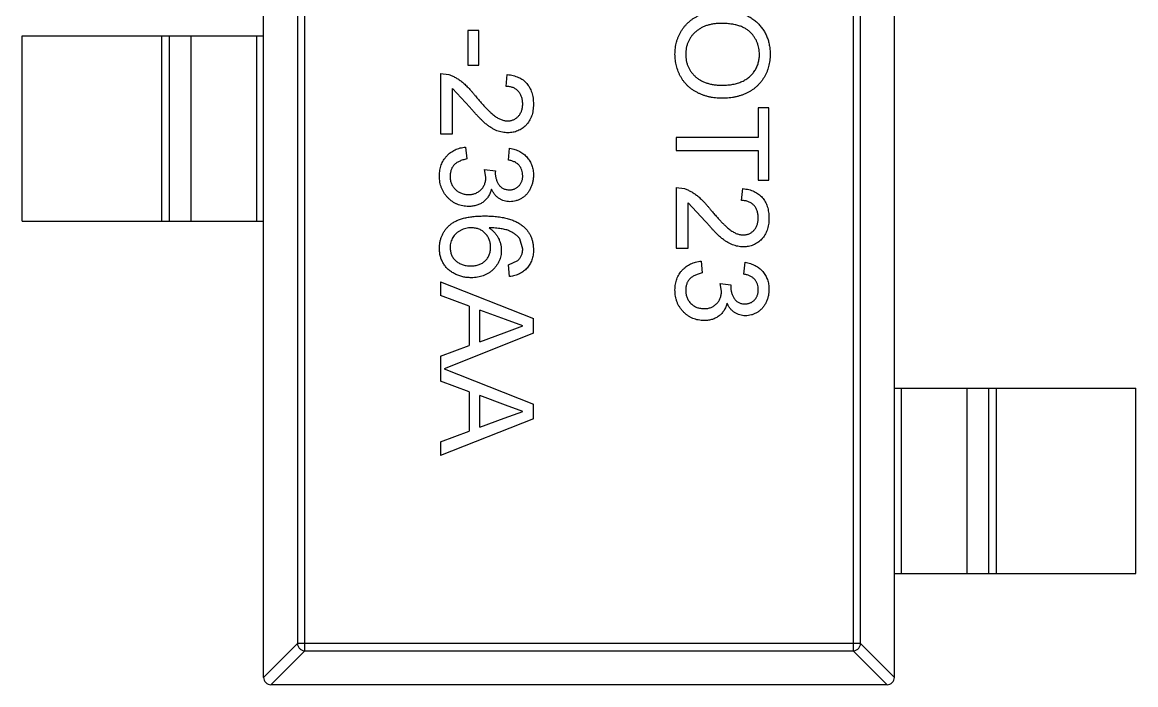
# Model space of a CAD drawing. Header units: inches. Extents: x -36 to 490, y -51 to 98.
# Drawn here: x 367.27 to 370.27, y 7.624 to 9.411 of the extents above; entities that cross this region are included whole.
import ezdxf

# ---------------------------------------------------------------- set-up
doc = ezdxf.new("R2010")
doc.units = ezdxf.units.IN
doc.header["$LTSCALE"] = 1.21
doc.header["$MEASUREMENT"] = 0
doc.layers.get('0').update_dxf_attribs({"linetype": 'CONTINUOUS'})

msp = doc.modelspace()

# ---------------------------------------------------------------- linework, layer by layer
at = {"color": 7, "linetype": 'Continuous'}
for p, q in [((367.9204, 7.6439), (367.9204, 10.6039)), ((369.6204, 7.6439), (369.6204, 10.6039)), ((368.0315, 7.7153), (368.0315, 10.5325)), ((369.5093, 10.5325), (369.5093, 7.7153)), ((368.0118, 10.5128), (368.0118, 7.735)), ((369.529, 7.735), (369.529, 10.5128)), ((367.2704, 8.8739), (367.2704, 9.3739)), ((367.2704, 9.3739), (367.9204, 9.3739)), ((367.6466, 8.8739), (367.6466, 9.3739)), ((367.6664, 9.3739), (367.6664, 8.8739)), ((367.7244, 9.3739), (367.7244, 8.8739)), ((367.9026, 8.8739), (367.9026, 9.3739)), ((368.4713, 9.3883), (368.4713, 9.2954)), ((368.5002, 9.3883), (368.4713, 9.3883)), ((368.5002, 9.2954), (368.5002, 9.3883)), ((368.3976, 9.2729), (368.3976, 9.1095)), ((368.3976, 9.2729), (368.4199, 9.2696)), ((368.4713, 9.2954), (368.5002, 9.2954)), ((368.5739, 9.2377), (368.5771, 9.2697)), ((368.4297, 9.1095), (368.4297, 9.2317)), ((368.476, 9.182), (368.4297, 9.2317)), ((369.2534, 9.18), (369.2534, 9.0998)), ((369.2822, 9.18), (369.2534, 9.18)), ((369.2822, 8.9845), (369.2822, 9.18)), ((368.3976, 9.1095), (368.4297, 9.1095)), ((369.0322, 9.0998), (369.0322, 9.0646)), ((369.2534, 9.0998), (369.0322, 9.0998)), ((368.4649, 9.0742), (368.4681, 9.0421)), ((368.5803, 9.0389), (368.5835, 9.071)), ((369.0322, 9.0646), (369.2534, 9.0646)), ((369.2534, 9.0646), (369.2534, 8.9845)), ((368.5162, 9.0136), (368.5451, 9.0103)), ((368.5196, 8.9929), (368.5162, 9.0136)), ((368.5451, 9.0103), (368.5447, 9.0057)), ((369.2534, 8.9845), (369.2822, 8.9845)), ((369.0322, 8.9652), (369.0322, 8.8018)), ((369.0322, 8.9652), (369.0545, 8.9619)), ((369.2085, 8.93), (369.2117, 8.962)), ((369.0643, 8.8018), (369.0643, 8.9241)), ((369.1107, 8.8743), (369.0643, 8.9241)), ((367.2704, 8.8739), (367.9204, 8.8739)), ((368.6188, 8.7991), (368.6114, 8.8264)), ((369.0322, 8.8018), (369.0643, 8.8018)), ((368.5803, 8.7569), (368.606, 8.7685)), ((369.0995, 8.7665), (369.1027, 8.7345)), ((369.2149, 8.7312), (369.2181, 8.7633)), ((368.5835, 8.7248), (368.5803, 8.7569)), ((368.3976, 8.711), (368.3976, 8.6736)), ((368.3976, 8.711), (368.6476, 8.6117)), ((369.1508, 8.7059), (369.1797, 8.7026)), ((369.1542, 8.6852), (369.1508, 8.7059)), ((369.1797, 8.7026), (369.1793, 8.698)), ((368.4745, 8.6451), (368.3976, 8.6736)), ((368.4745, 8.6451), (368.4745, 8.5385)), ((368.5034, 8.5492), (368.5034, 8.6345)), ((368.5726, 8.6089), (368.5034, 8.6345)), ((368.6476, 8.5719), (368.6476, 8.6117)), ((368.5691, 8.5734), (368.6188, 8.5918)), ((368.6188, 8.5918), (368.5726, 8.6089)), ((368.6476, 8.5719), (368.4071, 8.4764)), ((368.5034, 8.5492), (368.5691, 8.5734)), ((368.3976, 8.5101), (368.4745, 8.5385)), ((368.3976, 8.5101), (368.3976, 8.4428)), ((368.4071, 8.4764), (368.6476, 8.3809)), ((368.4745, 8.4143), (368.3976, 8.4428)), ((368.4745, 8.4143), (368.4745, 8.3078)), ((368.5034, 8.3184), (368.5034, 8.4037)), ((368.5726, 8.3781), (368.5034, 8.4037)), ((369.6204, 8.4239), (370.2704, 8.4239)), ((369.6382, 8.4239), (369.6382, 7.9239)), ((369.8164, 7.9239), (369.8164, 8.4239)), ((369.8745, 7.9239), (369.8745, 8.4239)), ((369.8943, 8.4239), (369.8943, 7.9239)), ((370.2704, 7.9239), (370.2704, 8.4239)), ((368.6188, 8.3611), (368.5726, 8.3781)), ((368.6476, 8.3412), (368.6476, 8.3809)), ((368.6476, 8.3412), (368.3976, 8.2419)), ((368.5034, 8.3184), (368.5691, 8.3427)), ((368.5691, 8.3427), (368.6188, 8.3611)), ((368.3976, 8.2793), (368.4745, 8.3078)), ((368.3976, 8.2793), (368.3976, 8.2419)), ((369.6204, 7.9239), (370.2704, 7.9239)), ((367.9204, 7.6436), (368.0118, 7.735)), ((368.0315, 7.7153), (367.9401, 7.6239)), ((369.529, 7.735), (368.0118, 7.735)), ((368.0315, 7.7153), (369.5093, 7.7153)), ((369.6007, 7.6239), (369.5093, 7.7153)), ((369.529, 7.735), (369.6204, 7.6436)), ((369.6004, 7.6239), (367.9404, 7.6239))]:
    msp.add_line(p, q, dxfattribs=at)
for centre, start, end in [((367.9404, 7.6439), 180, 270), ((369.6004, 7.6439), 270, 0)]:
    msp.add_arc(centre, 0.02, start, end, dxfattribs=at)
for points, knots in [([(369.029, 9.3242), (369.0291, 9.3271), (369.0292, 9.3328), (369.03, 9.3412), (369.0313, 9.3494), (369.0331, 9.3573), (369.0355, 9.3651), (369.0385, 9.3726), (369.0419, 9.3798), (369.0458, 9.3868), (369.0502, 9.3935), (369.055, 9.3998), (369.0602, 9.4056), (369.0659, 9.411), (369.0718, 9.4161), (369.0782, 9.4207), (369.0849, 9.4249), (369.0921, 9.4286), (369.0994, 9.432), (369.1069, 9.4348), (369.1144, 9.4373), (369.1221, 9.4393), (369.13, 9.4409), (369.1379, 9.4419), (369.1459, 9.4427), (369.1512, 9.4428), (369.1539, 9.4428)], [0, 0, 0, 0, 0.044697, 0.088534, 0.131409, 0.173814, 0.215715, 0.257247, 0.298848, 0.340604, 0.382029, 0.42297, 0.463632, 0.504048, 0.544591, 0.584964, 0.626265, 0.667979, 0.709943, 0.751382, 0.792619, 0.833948, 0.875008, 0.916446, 0.957907, 1, 1, 1, 1]), ([(369.1539, 9.4428), (369.1589, 9.4427), (369.1687, 9.4425), (369.1829, 9.4409), (369.1963, 9.4384), (369.2088, 9.4347), (369.2206, 9.4301), (369.2315, 9.4244), (369.2415, 9.4176), (369.2507, 9.4098), (369.2588, 9.4012), (369.266, 9.392), (369.272, 9.3821), (369.277, 9.3717), (369.2808, 9.3606), (369.2834, 9.349), (369.2851, 9.3367), (369.2853, 9.3283), (369.2854, 9.324)], [0, 0, 0, 0, 0.075226, 0.146575, 0.2145, 0.27953, 0.342403, 0.403496, 0.463762, 0.523864, 0.583252, 0.641302, 0.698898, 0.756295, 0.814628, 0.874325, 0.935783, 1, 1, 1, 1]), ([(369.1535, 9.4075), (369.1499, 9.4075), (369.1429, 9.4074), (369.1326, 9.4062), (369.1229, 9.4043), (369.1138, 9.4018), (369.1053, 9.3984), (369.0974, 9.3944), (369.0901, 9.3895), (369.0834, 9.384), (369.0774, 9.3779), (369.0722, 9.3714), (369.0678, 9.3644), (369.0642, 9.3572), (369.0613, 9.3495), (369.0593, 9.3414), (369.0581, 9.333), (369.058, 9.3273), (369.0579, 9.3243)], [0, 0, 0, 0, 0.075964, 0.148125, 0.217201, 0.2833, 0.347202, 0.4093, 0.470426, 0.531588, 0.591739, 0.650258, 0.707303, 0.764208, 0.821148, 0.879119, 0.938423, 1, 1, 1, 1]), ([(369.2566, 9.3238), (369.2565, 9.3267), (369.2564, 9.3322), (369.2552, 9.3404), (369.2534, 9.3482), (369.2508, 9.3558), (369.2474, 9.363), (369.2433, 9.37), (369.2385, 9.3767), (369.2329, 9.383), (369.2265, 9.3889), (369.219, 9.3939), (369.2104, 9.3981), (369.201, 9.4016), (369.1905, 9.4043), (369.1791, 9.4061), (369.1666, 9.4073), (369.158, 9.4075), (369.1535, 9.4075)], [0, 0, 0, 0, 0.055943, 0.110382, 0.164048, 0.216759, 0.269601, 0.323009, 0.377581, 0.433449, 0.490922, 0.550625, 0.613117, 0.679861, 0.751358, 0.828261, 0.910795, 1, 1, 1, 1]), ([(369.1568, 9.2056), (369.1537, 9.2057), (369.1476, 9.2058), (369.1385, 9.2065), (369.1297, 9.2077), (369.1212, 9.2093), (369.1128, 9.2115), (369.1047, 9.2141), (369.0969, 9.2172), (369.0894, 9.2207), (369.0822, 9.2247), (369.0754, 9.2291), (369.0691, 9.234), (369.0632, 9.2391), (369.0578, 9.2448), (369.0528, 9.2508), (369.0482, 9.2572), (369.0442, 9.264), (369.0407, 9.271), (369.0376, 9.2782), (369.0349, 9.2855), (369.0327, 9.293), (369.0311, 9.3006), (369.0299, 9.3083), (369.0292, 9.3162), (369.0291, 9.3215), (369.029, 9.3242)], [0, 0, 0, 0, 0.04756, 0.093962, 0.139112, 0.183626, 0.227457, 0.270703, 0.313611, 0.35626, 0.398366, 0.439557, 0.480045, 0.519888, 0.559658, 0.599421, 0.639208, 0.679668, 0.72002, 0.759859, 0.79956, 0.839199, 0.878956, 0.918794, 0.959083, 1, 1, 1, 1]), ([(369.0579, 9.3243), (369.058, 9.3214), (369.0581, 9.3155), (369.0593, 9.307), (369.0614, 9.2989), (369.0642, 9.2911), (369.0679, 9.2838), (369.0723, 9.2768), (369.0776, 9.2704), (369.0836, 9.2642), (369.0905, 9.2588), (369.098, 9.2539), (369.1062, 9.2499), (369.115, 9.2465), (369.1246, 9.244), (369.1349, 9.2422), (369.1458, 9.241), (369.1532, 9.2409), (369.1571, 9.2409)], [0, 0, 0, 0, 0.061055, 0.119545, 0.176806, 0.232956, 0.288583, 0.344667, 0.401662, 0.46054, 0.520477, 0.581213, 0.643431, 0.707961, 0.775371, 0.846414, 0.921152, 1, 1, 1, 1]), ([(369.2854, 9.324), (369.2854, 9.3212), (369.2853, 9.3156), (369.2845, 9.3073), (369.2832, 9.2993), (369.2814, 9.2914), (369.2791, 9.2838), (369.2763, 9.2763), (369.2729, 9.2691), (369.2691, 9.2621), (369.2648, 9.2554), (369.2601, 9.2491), (369.2549, 9.2433), (369.2495, 9.2377), (369.2435, 9.2327), (369.2372, 9.228), (369.2304, 9.2238), (369.2233, 9.22), (369.2159, 9.2166), (369.2081, 9.2137), (369.2002, 9.2112), (369.192, 9.2091), (369.1835, 9.2076), (369.1749, 9.2064), (369.1659, 9.2058), (369.1599, 9.2057), (369.1568, 9.2056)], [0, 0, 0, 0, 0.043099, 0.085587, 0.126908, 0.167967, 0.20845, 0.249025, 0.289281, 0.33001, 0.370598, 0.410466, 0.450033, 0.489688, 0.529116, 0.569037, 0.609703, 0.650759, 0.692509, 0.734219, 0.776707, 0.819552, 0.863351, 0.907839, 0.953334, 1, 1, 1, 1]), ([(369.1571, 9.2409), (369.1596, 9.2409), (369.1644, 9.2409), (369.1716, 9.2415), (369.1785, 9.2422), (369.1852, 9.2433), (369.1916, 9.2448), (369.1978, 9.2464), (369.2038, 9.2485), (369.2095, 9.2509), (369.215, 9.2535), (369.2201, 9.2565), (369.2249, 9.2597), (369.2295, 9.2632), (369.2336, 9.2671), (369.2375, 9.2712), (369.241, 9.2756), (369.2443, 9.2803), (369.2472, 9.2852), (369.2497, 9.2903), (369.2519, 9.2955), (369.2536, 9.3009), (369.2549, 9.3064), (369.2559, 9.3121), (369.2565, 9.3179), (369.2566, 9.3219), (369.2566, 9.3238)], [0, 0, 0, 0, 0.050852, 0.099752, 0.147438, 0.194086, 0.239171, 0.28334, 0.326577, 0.368936, 0.410572, 0.451051, 0.490877, 0.530044, 0.568937, 0.607578, 0.64642, 0.685679, 0.724799, 0.763513, 0.802173, 0.84074, 0.879649, 0.919071, 0.959098, 1, 1, 1, 1]), ([(368.4199, 9.2696), (368.4228, 9.2685), (368.4287, 9.2663), (368.4374, 9.262), (368.4459, 9.2568), (368.4529, 9.2518), (368.4584, 9.2472), (368.4628, 9.2434), (368.4672, 9.2391), (368.4718, 9.2344), (368.4765, 9.2294), (368.4813, 9.224), (368.4862, 9.2181), (368.4895, 9.214), (368.4911, 9.2119)], [0, 0, 0, 0, 0.100388, 0.204407, 0.310686, 0.422157, 0.480685, 0.543238, 0.6095, 0.679555, 0.753841, 0.831641, 0.913813, 1, 1, 1, 1]), ([(368.5771, 9.2697), (368.5799, 9.2694), (368.5853, 9.2687), (368.5932, 9.2672), (368.6005, 9.2649), (368.6074, 9.2623), (368.6137, 9.2589), (368.6196, 9.2551), (368.6249, 9.2507), (368.6297, 9.2457), (368.6339, 9.2403), (368.6376, 9.2344), (368.6407, 9.228), (368.6432, 9.2212), (368.6452, 9.2139), (368.6466, 9.2062), (368.6474, 9.198), (368.6476, 9.1924), (368.6476, 9.1896)], [0, 0, 0, 0, 0.070675, 0.137493, 0.201473, 0.262869, 0.32255, 0.380737, 0.43822, 0.495487, 0.553484, 0.611346, 0.670644, 0.731587, 0.794183, 0.859445, 0.928208, 1, 1, 1, 1]), ([(368.4911, 9.2119), (368.4938, 9.2087), (368.499, 9.2025), (368.5068, 9.1938), (368.514, 9.1858), (368.5207, 9.1787), (368.527, 9.1724), (368.5327, 9.1669), (368.538, 9.1622), (368.5429, 9.1584), (368.5475, 9.1551), (368.552, 9.1523), (368.5565, 9.15), (368.5609, 9.1481), (368.5653, 9.1466), (368.5697, 9.1455), (368.574, 9.1448), (368.5769, 9.1447), (368.5783, 9.1447)], [0, 0, 0, 0, 0.11141, 0.214526, 0.309417, 0.396087, 0.474284, 0.544374, 0.60642, 0.660582, 0.709794, 0.756451, 0.800767, 0.843168, 0.884295, 0.923885, 0.962359, 1, 1, 1, 1]), ([(368.6188, 9.1903), (368.6187, 9.192), (368.6187, 9.1954), (368.6181, 9.2004), (368.6172, 9.2051), (368.6159, 9.2096), (368.6142, 9.2138), (368.6121, 9.2177), (368.6097, 9.2213), (368.6069, 9.2247), (368.6038, 9.2277), (368.6004, 9.2304), (368.5967, 9.2326), (368.5927, 9.2344), (368.5884, 9.2358), (368.5838, 9.2369), (368.5789, 9.2375), (368.5756, 9.2376), (368.5739, 9.2377)], [0, 0, 0, 0, 0.070696, 0.138358, 0.20337, 0.2657, 0.327256, 0.386512, 0.445858, 0.505173, 0.56378, 0.622343, 0.680824, 0.739795, 0.800801, 0.864239, 0.930631, 1, 1, 1, 1]), ([(368.5786, 9.1127), (368.5761, 9.1127), (368.5712, 9.1129), (368.5638, 9.1139), (368.5565, 9.1158), (368.5491, 9.1182), (368.5418, 9.1216), (368.5342, 9.1258), (368.5266, 9.131), (368.52, 9.136), (368.5146, 9.1407), (368.5101, 9.1449), (368.5053, 9.1497), (368.5001, 9.1549), (368.4946, 9.1609), (368.4886, 9.1674), (368.4825, 9.1745), (368.4782, 9.1795), (368.476, 9.182)], [0, 0, 0, 0, 0.057945, 0.116018, 0.174826, 0.234683, 0.296827, 0.364061, 0.436192, 0.51426, 0.556976, 0.604856, 0.657675, 0.715751, 0.77884, 0.847501, 0.921228, 1, 1, 1, 1]), ([(368.5783, 9.1447), (368.5797, 9.1447), (368.5825, 9.1448), (368.5865, 9.1455), (368.5904, 9.1464), (368.5941, 9.1478), (368.5976, 9.1496), (368.6009, 9.1518), (368.6041, 9.1544), (368.6071, 9.1573), (368.6099, 9.1605), (368.6122, 9.1641), (368.6143, 9.1679), (368.616, 9.1719), (368.6172, 9.1761), (368.6181, 9.1807), (368.6187, 9.1854), (368.6187, 9.1886), (368.6188, 9.1903)], [0, 0, 0, 0, 0.061762, 0.121174, 0.179421, 0.236843, 0.294322, 0.353191, 0.412721, 0.474522, 0.537057, 0.599591, 0.662367, 0.725246, 0.790316, 0.857724, 0.927232, 1, 1, 1, 1]), ([(368.6476, 9.1896), (368.6476, 9.1867), (368.6475, 9.1811), (368.6465, 9.1729), (368.645, 9.1651), (368.6428, 9.1578), (368.64, 9.151), (368.6366, 9.1446), (368.6325, 9.1387), (368.6279, 9.1333), (368.6228, 9.1285), (368.6174, 9.1242), (368.6116, 9.1207), (368.6056, 9.1177), (368.5993, 9.1154), (368.5927, 9.1139), (368.5857, 9.1128), (368.581, 9.1127), (368.5786, 9.1127)], [0, 0, 0, 0, 0.074712, 0.145539, 0.213339, 0.278615, 0.342094, 0.40389, 0.465063, 0.526577, 0.587328, 0.64638, 0.704345, 0.761672, 0.819418, 0.878039, 0.937796, 1, 1, 1, 1]), ([(368.3944, 8.9964), (368.3945, 8.999), (368.3946, 9.0042), (368.3956, 9.0118), (368.397, 9.019), (368.3992, 9.0259), (368.4019, 9.0325), (368.4054, 9.0386), (368.4094, 9.0445), (368.414, 9.05), (368.419, 9.055), (368.4245, 9.0595), (368.4304, 9.0634), (368.4366, 9.0668), (368.4431, 9.0695), (368.4501, 9.0717), (368.4574, 9.0733), (368.4624, 9.0739), (368.4649, 9.0742)], [0, 0, 0, 0, 0.067794, 0.133464, 0.196934, 0.258481, 0.319787, 0.380431, 0.44099, 0.502867, 0.564806, 0.625526, 0.685604, 0.746041, 0.807347, 0.869717, 0.93379, 1, 1, 1, 1]), ([(368.5835, 9.071), (368.586, 9.0705), (368.5909, 9.0695), (368.5979, 9.0675), (368.6045, 9.0651), (368.6106, 9.0621), (368.6163, 9.0588), (368.6216, 9.0551), (368.6265, 9.0508), (368.6309, 9.0462), (368.6349, 9.0412), (368.6383, 9.0359), (368.6412, 9.0303), (368.6435, 9.0244), (368.6454, 9.0182), (368.6467, 9.0117), (368.6475, 9.0049), (368.6476, 9.0002), (368.6476, 8.9979)], [0, 0, 0, 0, 0.071036, 0.139343, 0.204958, 0.268332, 0.330129, 0.390664, 0.450861, 0.510587, 0.570374, 0.629455, 0.687994, 0.747581, 0.807839, 0.870034, 0.93381, 1, 1, 1, 1]), ([(368.4681, 9.0421), (368.4662, 9.0417), (368.4625, 9.0409), (368.4571, 9.0393), (368.4522, 9.0376), (368.4477, 9.0355), (368.4436, 9.0335), (368.4399, 9.0311), (368.4366, 9.0286), (368.4338, 9.0258), (368.4313, 9.0228), (368.4291, 9.0196), (368.4273, 9.0161), (368.4259, 9.0124), (368.4247, 9.0085), (368.4238, 9.0043), (368.4233, 8.9999), (368.4233, 8.9968), (368.4233, 8.9953)], [0, 0, 0, 0, 0.082566, 0.15976, 0.233155, 0.301356, 0.365752, 0.426437, 0.484185, 0.539549, 0.593156, 0.647048, 0.701446, 0.757, 0.81384, 0.873058, 0.934963, 1, 1, 1, 1]), ([(368.6188, 8.9969), (368.6187, 8.9996), (368.6185, 9.0047), (368.6166, 9.0122), (368.6136, 9.0189), (368.61, 9.0238), (368.6066, 9.0274), (368.6038, 9.0298), (368.6006, 9.032), (368.5971, 9.0339), (368.5933, 9.0355), (368.5893, 9.037), (368.5849, 9.0381), (368.5819, 9.0387), (368.5803, 9.0389)], [0, 0, 0, 0, 0.127797, 0.246795, 0.362284, 0.477652, 0.536237, 0.59559, 0.656344, 0.719085, 0.784349, 0.852876, 0.924551, 1, 1, 1, 1]), ([(368.5447, 9.0057), (368.5448, 9.0027), (368.545, 8.997), (368.5469, 8.9885), (368.5498, 8.9805), (368.5532, 8.9744), (368.5564, 8.9698), (368.5594, 8.9669), (368.5625, 8.9643), (368.566, 8.9624), (368.5698, 8.9607), (368.574, 8.9596), (368.5784, 8.9589), (368.5814, 8.9588), (368.583, 8.9588)], [0, 0, 0, 0, 0.129789, 0.254605, 0.378435, 0.50292, 0.565018, 0.624848, 0.683448, 0.742765, 0.802757, 0.86522, 0.930779, 1, 1, 1, 1]), ([(368.4728, 8.9139), (368.4701, 8.914), (368.4649, 8.9141), (368.4571, 8.9153), (368.4496, 8.9171), (368.4425, 8.9197), (368.4356, 8.9229), (368.4291, 8.927), (368.4229, 8.9318), (368.4171, 8.9373), (368.4118, 8.9432), (368.4071, 8.9497), (368.4032, 8.9565), (368.4, 8.9637), (368.3975, 8.9714), (368.3957, 8.9794), (368.3946, 8.9878), (368.3945, 8.9935), (368.3944, 8.9964)], [0, 0, 0, 0, 0.063503, 0.124805, 0.18492, 0.244376, 0.303775, 0.364133, 0.425376, 0.488388, 0.551743, 0.61386, 0.67564, 0.737737, 0.800417, 0.864658, 0.930985, 1, 1, 1, 1]), ([(368.4233, 8.9953), (368.4233, 8.9934), (368.4233, 8.9899), (368.4241, 8.9847), (368.4251, 8.9798), (368.4268, 8.9752), (368.4288, 8.9708), (368.4313, 8.9667), (368.4342, 8.9629), (368.4375, 8.9594), (368.4412, 8.9563), (368.4451, 8.9535), (368.4493, 8.9512), (368.4536, 8.9493), (368.4582, 8.9478), (368.463, 8.9468), (368.4679, 8.9461), (368.4714, 8.946), (368.4731, 8.946)], [0, 0, 0, 0, 0.069461, 0.135658, 0.19962, 0.261651, 0.322053, 0.38234, 0.443223, 0.50493, 0.56682, 0.6276, 0.687476, 0.747351, 0.808174, 0.870133, 0.933721, 1, 1, 1, 1]), ([(368.4731, 8.946), (368.4747, 8.946), (368.478, 8.9461), (368.4827, 8.9467), (368.4872, 8.9478), (368.4915, 8.9492), (368.4956, 8.9511), (368.4995, 8.9533), (368.5031, 8.9561), (368.5065, 8.9592), (368.5096, 8.9625), (368.5123, 8.9662), (368.5145, 8.9701), (368.5164, 8.9742), (368.5178, 8.9786), (368.5189, 8.9831), (368.5195, 8.9879), (368.5196, 8.9912), (368.5196, 8.9929)], [0, 0, 0, 0, 0.067051, 0.13118, 0.193722, 0.254499, 0.314763, 0.375117, 0.436023, 0.498297, 0.560571, 0.621619, 0.681973, 0.742853, 0.804272, 0.867473, 0.932273, 1, 1, 1, 1]), ([(368.583, 8.9588), (368.5843, 8.9588), (368.5868, 8.9589), (368.5904, 8.9594), (368.5939, 8.9603), (368.5972, 8.9614), (368.6003, 8.9629), (368.6032, 8.9648), (368.6061, 8.9669), (368.6086, 8.9695), (368.6111, 8.9722), (368.6131, 8.9752), (368.6149, 8.9783), (368.6163, 8.9816), (368.6174, 8.9852), (368.6182, 8.9889), (368.6187, 8.9928), (368.6188, 8.9955), (368.6188, 8.9969)], [0, 0, 0, 0, 0.065093, 0.127304, 0.188122, 0.247131, 0.306077, 0.365678, 0.426103, 0.487841, 0.550317, 0.611805, 0.672737, 0.734883, 0.79768, 0.862475, 0.929775, 1, 1, 1, 1]), ([(368.6476, 8.9979), (368.6475, 8.9946), (368.6473, 8.9882), (368.6457, 8.9788), (368.6429, 8.9698), (368.6392, 8.9612), (368.6346, 8.9533), (368.6291, 8.9463), (368.6228, 8.9404), (368.6157, 8.9355), (368.6082, 8.9316), (368.6004, 8.9288), (368.5923, 8.9271), (368.5868, 8.9269), (368.5841, 8.9268)], [0, 0, 0, 0, 0.092054, 0.181008, 0.26913, 0.357137, 0.443549, 0.526433, 0.607453, 0.688385, 0.767854, 0.845531, 0.922529, 1, 1, 1, 1]), ([(368.5345, 8.9609), (368.534, 8.9591), (368.5331, 8.9556), (368.5313, 8.9505), (368.5292, 8.9458), (368.5267, 8.9412), (368.5238, 8.9371), (368.5207, 8.9332), (368.5171, 8.9297), (368.5132, 8.9264), (368.5091, 8.9234), (368.5047, 8.9209), (368.5, 8.9188), (368.4951, 8.9169), (368.4898, 8.9156), (368.4844, 8.9147), (368.4787, 8.914), (368.4748, 8.914), (368.4728, 8.9139)], [0, 0, 0, 0, 0.065828, 0.128938, 0.190858, 0.251186, 0.310974, 0.37005, 0.429672, 0.489507, 0.549975, 0.610075, 0.670915, 0.732909, 0.796711, 0.861825, 0.929892, 1, 1, 1, 1]), ([(368.5841, 8.9268), (368.5815, 8.9269), (368.5763, 8.9271), (368.5689, 8.9287), (368.5618, 8.9315), (368.555, 8.9352), (368.5488, 8.9401), (368.5433, 8.946), (368.5384, 8.953), (368.5358, 8.9582), (368.5345, 8.9609)], [0, 0, 0, 0, 0.121951, 0.240787, 0.35855, 0.479066, 0.601519, 0.727551, 0.859932, 1, 1, 1, 1]), ([(369.0545, 8.9619), (369.0574, 8.9608), (369.0634, 8.9586), (369.072, 8.9543), (369.0805, 8.9491), (369.0875, 8.9441), (369.093, 8.9395), (369.0974, 8.9357), (369.1019, 8.9314), (369.1064, 8.9267), (369.1111, 8.9217), (369.1159, 8.9163), (369.1208, 8.9104), (369.1241, 8.9063), (369.1257, 8.9042)], [0, 0, 0, 0, 0.100388, 0.204407, 0.310686, 0.422157, 0.480685, 0.543238, 0.6095, 0.679555, 0.753841, 0.831641, 0.913813, 1, 1, 1, 1]), ([(369.2117, 8.962), (369.2145, 8.9617), (369.22, 8.9611), (369.2278, 8.9595), (369.2351, 8.9572), (369.242, 8.9546), (369.2483, 8.9512), (369.2542, 8.9474), (369.2595, 8.943), (369.2643, 8.938), (369.2685, 8.9326), (369.2722, 8.9267), (369.2753, 8.9203), (369.2779, 8.9135), (369.2798, 8.9062), (369.2812, 8.8985), (369.2821, 8.8903), (369.2822, 8.8847), (369.2822, 8.8819)], [0, 0, 0, 0, 0.070675, 0.137493, 0.201473, 0.262869, 0.32255, 0.380737, 0.43822, 0.495487, 0.553484, 0.611346, 0.670644, 0.731587, 0.794183, 0.859445, 0.928208, 1, 1, 1, 1]), ([(369.2534, 8.8826), (369.2533, 8.8843), (369.2533, 8.8877), (369.2527, 8.8927), (369.2518, 8.8974), (369.2505, 8.9019), (369.2488, 8.9061), (369.2467, 8.91), (369.2444, 8.9136), (369.2415, 8.917), (369.2384, 8.92), (369.235, 8.9227), (369.2313, 8.9249), (369.2273, 8.9267), (369.223, 8.9282), (369.2184, 8.9292), (369.2136, 8.9298), (369.2102, 8.9299), (369.2085, 8.93)], [0, 0, 0, 0, 0.070696, 0.138358, 0.20337, 0.2657, 0.327256, 0.386512, 0.445858, 0.505173, 0.56378, 0.622343, 0.680824, 0.739795, 0.800801, 0.864239, 0.930631, 1, 1, 1, 1]), ([(368.3944, 8.8007), (368.3945, 8.8038), (368.3947, 8.81), (368.396, 8.8191), (368.3982, 8.8277), (368.4013, 8.8359), (368.4052, 8.8436), (368.4101, 8.8509), (368.4158, 8.8577), (368.4224, 8.8641), (368.43, 8.8699), (368.4388, 8.8748), (368.4487, 8.879), (368.4597, 8.8824), (368.4719, 8.885), (368.4851, 8.8869), (368.4995, 8.8881), (368.5095, 8.8882), (368.5147, 8.8883)], [0, 0, 0, 0, 0.056157, 0.110133, 0.162537, 0.213912, 0.265146, 0.31651, 0.369179, 0.423123, 0.479276, 0.538691, 0.601978, 0.670125, 0.74365, 0.82281, 0.908261, 1, 1, 1, 1]), ([(368.5147, 8.8883), (368.5176, 8.8883), (368.5234, 8.8883), (368.5319, 8.8879), (368.5402, 8.8874), (368.5481, 8.8866), (368.5557, 8.8857), (368.563, 8.8845), (368.57, 8.8832), (368.5767, 8.8816), (368.5831, 8.8798), (368.5892, 8.8777), (368.595, 8.8755), (368.6004, 8.873), (368.6056, 8.8704), (368.6104, 8.8675), (368.615, 8.8644), (368.6178, 8.8622), (368.6192, 8.8611)], [0, 0, 0, 0, 0.080034, 0.157854, 0.232564, 0.304731, 0.374384, 0.441663, 0.506048, 0.568692, 0.628715, 0.687238, 0.743227, 0.797567, 0.850239, 0.901629, 0.951067, 1, 1, 1, 1]), ([(369.1257, 8.9042), (369.1284, 8.901), (369.1337, 8.8948), (369.1414, 8.8861), (369.1486, 8.8781), (369.1553, 8.871), (369.1616, 8.8647), (369.1674, 8.8592), (369.1726, 8.8545), (369.1775, 8.8507), (369.1821, 8.8474), (369.1866, 8.8446), (369.1911, 8.8423), (369.1955, 8.8404), (369.1999, 8.8389), (369.2043, 8.8378), (369.2086, 8.8371), (369.2115, 8.8371), (369.2129, 8.837)], [0, 0, 0, 0, 0.11141, 0.214526, 0.309417, 0.396087, 0.474284, 0.544374, 0.60642, 0.660582, 0.709794, 0.756451, 0.800767, 0.843168, 0.884295, 0.923885, 0.962359, 1, 1, 1, 1]), ([(369.2129, 8.837), (369.2143, 8.8371), (369.2171, 8.8371), (369.2211, 8.8378), (369.225, 8.8387), (369.2287, 8.8401), (369.2322, 8.8419), (369.2356, 8.8441), (369.2388, 8.8467), (369.2417, 8.8496), (369.2445, 8.8528), (369.2468, 8.8564), (369.2489, 8.8602), (369.2506, 8.8642), (369.2518, 8.8685), (369.2527, 8.873), (369.2533, 8.8777), (369.2533, 8.8809), (369.2534, 8.8826)], [0, 0, 0, 0, 0.061762, 0.121174, 0.179421, 0.236843, 0.294322, 0.353191, 0.412721, 0.474522, 0.537057, 0.599591, 0.662367, 0.725246, 0.790316, 0.857724, 0.927232, 1, 1, 1, 1]), ([(369.2822, 8.8819), (369.2822, 8.879), (369.2821, 8.8734), (369.2811, 8.8652), (369.2796, 8.8574), (369.2774, 8.8501), (369.2746, 8.8433), (369.2712, 8.8369), (369.2672, 8.831), (369.2625, 8.8256), (369.2574, 8.8208), (369.252, 8.8166), (369.2462, 8.813), (369.2403, 8.81), (369.2339, 8.8077), (369.2273, 8.8062), (369.2204, 8.8051), (369.2156, 8.805), (369.2132, 8.805)], [0, 0, 0, 0, 0.074712, 0.145539, 0.213339, 0.278615, 0.342094, 0.40389, 0.465063, 0.526577, 0.587328, 0.64638, 0.704345, 0.761672, 0.819418, 0.878039, 0.937796, 1, 1, 1, 1]), ([(368.4806, 8.8562), (368.4781, 8.8562), (368.4731, 8.856), (368.4657, 8.8546), (368.4585, 8.8524), (368.4515, 8.8494), (368.4451, 8.8456), (368.4393, 8.8412), (368.4344, 8.8361), (368.4303, 8.8305), (368.4272, 8.8243), (368.4249, 8.8176), (368.4235, 8.8105), (368.4233, 8.8056), (368.4233, 8.8031)], [0, 0, 0, 0, 0.086177, 0.171222, 0.257573, 0.34515, 0.431508, 0.513644, 0.593539, 0.672806, 0.752058, 0.831493, 0.913823, 1, 1, 1, 1]), ([(368.5322, 8.8044), (368.5322, 8.8061), (368.5322, 8.8096), (368.5314, 8.8148), (368.5303, 8.8197), (368.5288, 8.8244), (368.5267, 8.8289), (368.5243, 8.8333), (368.5213, 8.8374), (368.518, 8.8412), (368.5144, 8.8448), (368.5104, 8.8479), (368.5061, 8.8504), (368.5015, 8.8526), (368.4967, 8.8542), (368.4916, 8.8554), (368.4862, 8.8561), (368.4825, 8.8562), (368.4806, 8.8562)], [0, 0, 0, 0, 0.064812, 0.127718, 0.189086, 0.249562, 0.309738, 0.370215, 0.431085, 0.493911, 0.55657, 0.617553, 0.678119, 0.739063, 0.801665, 0.864956, 0.93089, 1, 1, 1, 1]), ([(368.5281, 8.8562), (368.5308, 8.8544), (368.536, 8.8507), (368.5428, 8.8441), (368.5485, 8.837), (368.5531, 8.8293), (368.5567, 8.8211), (368.5592, 8.8128), (368.5608, 8.8042), (368.561, 8.7984), (368.5611, 8.7955)], [0, 0, 0, 0, 0.13549, 0.265229, 0.390778, 0.51542, 0.638317, 0.759642, 0.878902, 1, 1, 1, 1]), ([(368.6114, 8.8264), (368.6096, 8.8285), (368.6061, 8.8328), (368.5995, 8.8384), (368.5919, 8.8434), (368.5847, 8.8471), (368.5783, 8.8497), (368.5729, 8.8513), (368.5668, 8.8528), (368.5602, 8.854), (368.553, 8.8549), (368.5452, 8.8557), (368.5369, 8.8561), (368.5311, 8.8562), (368.5281, 8.8562)], [0, 0, 0, 0, 0.088609, 0.181893, 0.280787, 0.38702, 0.444107, 0.506454, 0.574396, 0.647656, 0.726426, 0.811458, 0.90278, 1, 1, 1, 1]), ([(368.6192, 8.8611), (368.6215, 8.859), (368.626, 8.8551), (368.6318, 8.8483), (368.6367, 8.841), (368.6407, 8.8332), (368.6438, 8.8249), (368.6461, 8.816), (368.6474, 8.8067), (368.6475, 8.8003), (368.6476, 8.797)], [0, 0, 0, 0, 0.125625, 0.247619, 0.368528, 0.488104, 0.609878, 0.735382, 0.864448, 1, 1, 1, 1]), ([(369.2132, 8.805), (369.2108, 8.805), (369.2058, 8.8052), (369.1984, 8.8063), (369.1911, 8.8081), (369.1837, 8.8105), (369.1764, 8.8139), (369.1689, 8.8181), (369.1612, 8.8233), (369.1547, 8.8283), (369.1492, 8.833), (369.1447, 8.8372), (369.1399, 8.842), (369.1347, 8.8473), (369.1292, 8.8532), (369.1233, 8.8597), (369.1171, 8.8668), (369.1128, 8.8718), (369.1107, 8.8743)], [0, 0, 0, 0, 0.057945, 0.116018, 0.174826, 0.234683, 0.296827, 0.364061, 0.436192, 0.51426, 0.556976, 0.604856, 0.657675, 0.715751, 0.77884, 0.847501, 0.921228, 1, 1, 1, 1]), ([(368.48, 8.7216), (368.4761, 8.7218), (368.4685, 8.722), (368.4572, 8.724), (368.4464, 8.7272), (368.4378, 8.731), (368.4313, 8.7345), (368.4267, 8.7374), (368.4224, 8.7406), (368.4183, 8.7439), (368.4146, 8.7476), (368.4111, 8.7515), (368.408, 8.7557), (368.4051, 8.76), (368.4026, 8.7646), (368.4004, 8.7693), (368.3985, 8.7741), (368.3971, 8.7791), (368.3958, 8.7843), (368.395, 8.7896), (368.3945, 8.7951), (368.3944, 8.7988), (368.3944, 8.8007)], [0, 0, 0, 0, 0.088899, 0.17544, 0.261633, 0.34801, 0.390819, 0.432814, 0.473776, 0.514166, 0.554107, 0.594121, 0.63362, 0.673585, 0.71348, 0.75336, 0.792891, 0.833007, 0.873643, 0.914893, 0.95695, 1, 1, 1, 1]), ([(368.4233, 8.8031), (368.4233, 8.8013), (368.4234, 8.7978), (368.4241, 8.7927), (368.4253, 8.7878), (368.4269, 8.7832), (368.429, 8.7789), (368.4316, 8.7748), (368.4347, 8.7709), (368.4382, 8.7674), (368.4421, 8.7642), (368.4464, 8.7614), (368.451, 8.7589), (368.4559, 8.7571), (368.4612, 8.7555), (368.4668, 8.7544), (368.4728, 8.7538), (368.4769, 8.7537), (368.479, 8.7537)], [0, 0, 0, 0, 0.063965, 0.124854, 0.184383, 0.242748, 0.2999, 0.357059, 0.415719, 0.475258, 0.535508, 0.596291, 0.657728, 0.721052, 0.786261, 0.853834, 0.925318, 1, 1, 1, 1]), ([(368.479, 8.7537), (368.481, 8.7537), (368.4849, 8.7538), (368.4906, 8.7545), (368.496, 8.7555), (368.5011, 8.757), (368.5058, 8.7589), (368.5102, 8.7613), (368.5143, 8.764), (368.518, 8.7673), (368.5214, 8.7708), (368.5243, 8.7747), (368.5268, 8.7789), (368.5288, 8.7834), (368.5303, 8.7882), (368.5314, 8.7933), (368.5322, 8.7987), (368.5322, 8.8025), (368.5322, 8.8044)], [0, 0, 0, 0, 0.072229, 0.141252, 0.207439, 0.270245, 0.331238, 0.391254, 0.450152, 0.509008, 0.567734, 0.625726, 0.683708, 0.742407, 0.803094, 0.865865, 0.931379, 1, 1, 1, 1]), ([(368.5611, 8.7955), (368.561, 8.793), (368.5609, 8.788), (368.5598, 8.7807), (368.558, 8.7738), (368.5556, 8.767), (368.5523, 8.7606), (368.5484, 8.7544), (368.5438, 8.7486), (368.5385, 8.7431), (368.5327, 8.7381), (368.5264, 8.7336), (368.5197, 8.7299), (368.5125, 8.7269), (368.505, 8.7246), (368.497, 8.7228), (368.4886, 8.7218), (368.4829, 8.7217), (368.48, 8.7216)], [0, 0, 0, 0, 0.061347, 0.121203, 0.179863, 0.238152, 0.296252, 0.35519, 0.415676, 0.478379, 0.541524, 0.603977, 0.666513, 0.729491, 0.79371, 0.859736, 0.928449, 1, 1, 1, 1]), ([(368.6476, 8.797), (368.6476, 8.7946), (368.6475, 8.7898), (368.6467, 8.7828), (368.6453, 8.7761), (368.6435, 8.7697), (368.641, 8.7637), (368.6382, 8.758), (368.6347, 8.7527), (368.6307, 8.7478), (368.6262, 8.7432), (368.6213, 8.7391), (368.616, 8.7355), (368.6103, 8.7324), (368.6042, 8.7297), (368.5977, 8.7276), (368.5907, 8.7259), (368.586, 8.7252), (368.5835, 8.7248)], [0, 0, 0, 0, 0.068499, 0.134572, 0.198208, 0.259784, 0.319951, 0.379508, 0.438814, 0.498497, 0.558182, 0.617438, 0.677522, 0.737959, 0.80033, 0.86409, 0.930622, 1, 1, 1, 1]), ([(368.606, 8.7685), (368.607, 8.7695), (368.609, 8.7716), (368.6116, 8.775), (368.6138, 8.7785), (368.6156, 8.7823), (368.6171, 8.7862), (368.618, 8.7904), (368.6187, 8.7947), (368.6187, 8.7976), (368.6188, 8.7991)], [0, 0, 0, 0, 0.128545, 0.252818, 0.375212, 0.497113, 0.618546, 0.742222, 0.869458, 1, 1, 1, 1]), ([(369.029, 8.6887), (369.0291, 8.6914), (369.0292, 8.6965), (369.0302, 8.7041), (369.0316, 8.7113), (369.0338, 8.7182), (369.0366, 8.7248), (369.04, 8.7309), (369.044, 8.7368), (369.0486, 8.7423), (369.0537, 8.7473), (369.0591, 8.7518), (369.065, 8.7557), (369.0712, 8.7591), (369.0778, 8.7618), (369.0847, 8.764), (369.092, 8.7656), (369.097, 8.7662), (369.0995, 8.7665)], [0, 0, 0, 0, 0.067794, 0.133464, 0.196934, 0.258481, 0.319787, 0.380431, 0.44099, 0.502867, 0.564806, 0.625526, 0.685604, 0.746041, 0.807347, 0.869717, 0.93379, 1, 1, 1, 1]), ([(369.2181, 8.7633), (369.2206, 8.7628), (369.2255, 8.7618), (369.2325, 8.7598), (369.2391, 8.7574), (369.2452, 8.7544), (369.251, 8.7511), (369.2562, 8.7474), (369.2611, 8.7432), (369.2655, 8.7385), (369.2695, 8.7335), (369.2729, 8.7282), (369.2758, 8.7226), (369.2781, 8.7167), (369.28, 8.7105), (369.2813, 8.704), (369.2821, 8.6972), (369.2822, 8.6925), (369.2822, 8.6902)], [0, 0, 0, 0, 0.071036, 0.139343, 0.204958, 0.268332, 0.330129, 0.390664, 0.450861, 0.510587, 0.570374, 0.629455, 0.687994, 0.747581, 0.807839, 0.870034, 0.93381, 1, 1, 1, 1]), ([(369.1027, 8.7345), (369.1008, 8.734), (369.0971, 8.7332), (369.0918, 8.7316), (369.0868, 8.7299), (369.0823, 8.7278), (369.0782, 8.7258), (369.0745, 8.7234), (369.0712, 8.7209), (369.0684, 8.7181), (369.0659, 8.7151), (369.0637, 8.7119), (369.0619, 8.7084), (369.0605, 8.7047), (369.0593, 8.7008), (369.0585, 8.6966), (369.0579, 8.6922), (369.0579, 8.6891), (369.0579, 8.6876)], [0, 0, 0, 0, 0.082566, 0.15976, 0.233155, 0.301356, 0.365752, 0.426437, 0.484185, 0.539549, 0.593156, 0.647048, 0.701446, 0.757, 0.81384, 0.873058, 0.934963, 1, 1, 1, 1]), ([(369.2534, 8.6892), (369.2533, 8.6919), (369.2531, 8.697), (369.2512, 8.7045), (369.2482, 8.7112), (369.2446, 8.7162), (369.2413, 8.7197), (369.2384, 8.7221), (369.2352, 8.7243), (369.2317, 8.7262), (369.228, 8.7278), (369.2239, 8.7293), (369.2195, 8.7304), (369.2165, 8.731), (369.2149, 8.7312)], [0, 0, 0, 0, 0.127797, 0.246795, 0.362284, 0.477652, 0.536237, 0.59559, 0.656344, 0.719085, 0.784349, 0.852876, 0.924551, 1, 1, 1, 1]), ([(369.1075, 8.6062), (369.1048, 8.6063), (369.0995, 8.6064), (369.0917, 8.6076), (369.0843, 8.6094), (369.0771, 8.612), (369.0702, 8.6153), (369.0637, 8.6193), (369.0575, 8.6241), (369.0517, 8.6296), (369.0464, 8.6355), (369.0417, 8.642), (369.0378, 8.6488), (369.0346, 8.6561), (369.0321, 8.6637), (369.0303, 8.6717), (369.0292, 8.6801), (369.0291, 8.6858), (369.029, 8.6887)], [0, 0, 0, 0, 0.063503, 0.124805, 0.18492, 0.244376, 0.303775, 0.364133, 0.425376, 0.488388, 0.551743, 0.61386, 0.67564, 0.737737, 0.800417, 0.864658, 0.930985, 1, 1, 1, 1]), ([(369.0579, 8.6876), (369.0579, 8.6858), (369.058, 8.6822), (369.0587, 8.677), (369.0598, 8.6721), (369.0614, 8.6675), (369.0634, 8.6631), (369.0659, 8.659), (369.0688, 8.6552), (369.0721, 8.6517), (369.0758, 8.6486), (369.0797, 8.6458), (369.0839, 8.6435), (369.0882, 8.6416), (369.0928, 8.6401), (369.0976, 8.6391), (369.1026, 8.6384), (369.106, 8.6383), (369.1077, 8.6383)], [0, 0, 0, 0, 0.069461, 0.135658, 0.19962, 0.261651, 0.322053, 0.38234, 0.443223, 0.50493, 0.56682, 0.6276, 0.687476, 0.747351, 0.808174, 0.870133, 0.933721, 1, 1, 1, 1]), ([(369.1077, 8.6383), (369.1094, 8.6383), (369.1126, 8.6384), (369.1173, 8.639), (369.1219, 8.6401), (369.1262, 8.6415), (369.1302, 8.6434), (369.1341, 8.6456), (369.1377, 8.6484), (369.1411, 8.6515), (369.1442, 8.6548), (369.1469, 8.6585), (369.1492, 8.6624), (369.151, 8.6665), (369.1525, 8.6709), (369.1535, 8.6754), (369.1541, 8.6802), (369.1542, 8.6835), (369.1542, 8.6852)], [0, 0, 0, 0, 0.067051, 0.13118, 0.193722, 0.254499, 0.314763, 0.375117, 0.436023, 0.498297, 0.560571, 0.621619, 0.681973, 0.742853, 0.804272, 0.867473, 0.932273, 1, 1, 1, 1]), ([(369.1793, 8.698), (369.1794, 8.695), (369.1797, 8.6893), (369.1815, 8.6808), (369.1844, 8.6728), (369.1878, 8.6667), (369.1911, 8.6621), (369.194, 8.6592), (369.1971, 8.6566), (369.2006, 8.6547), (369.2044, 8.653), (369.2086, 8.652), (369.213, 8.6512), (369.2161, 8.6511), (369.2176, 8.6511)], [0, 0, 0, 0, 0.129789, 0.254605, 0.378435, 0.50292, 0.565018, 0.624848, 0.683448, 0.742765, 0.802757, 0.86522, 0.930779, 1, 1, 1, 1]), ([(369.2176, 8.6511), (369.2189, 8.6511), (369.2214, 8.6512), (369.225, 8.6517), (369.2285, 8.6526), (369.2318, 8.6537), (369.2349, 8.6552), (369.2379, 8.6571), (369.2407, 8.6592), (369.2433, 8.6618), (369.2457, 8.6645), (369.2477, 8.6675), (369.2495, 8.6706), (369.2509, 8.674), (369.252, 8.6775), (369.2528, 8.6812), (369.2533, 8.6851), (369.2534, 8.6878), (369.2534, 8.6892)], [0, 0, 0, 0, 0.065093, 0.127304, 0.188122, 0.247131, 0.306077, 0.365678, 0.426103, 0.487841, 0.550317, 0.611805, 0.672737, 0.734883, 0.79768, 0.862475, 0.929775, 1, 1, 1, 1]), ([(369.2822, 8.6902), (369.2821, 8.6869), (369.2819, 8.6805), (369.2803, 8.6711), (369.2776, 8.6621), (369.2738, 8.6535), (369.2692, 8.6456), (369.2637, 8.6387), (369.2574, 8.6327), (369.2503, 8.6278), (369.2428, 8.6239), (369.235, 8.6211), (369.2269, 8.6194), (369.2214, 8.6192), (369.2187, 8.6191)], [0, 0, 0, 0, 0.092054, 0.181008, 0.26913, 0.357137, 0.443549, 0.526433, 0.607453, 0.688385, 0.767854, 0.845531, 0.922529, 1, 1, 1, 1]), ([(369.1691, 8.6532), (369.1687, 8.6514), (369.1678, 8.6479), (369.1659, 8.6428), (369.1638, 8.6381), (369.1613, 8.6336), (369.1584, 8.6294), (369.1553, 8.6255), (369.1517, 8.622), (369.1478, 8.6187), (369.1437, 8.6157), (369.1393, 8.6132), (369.1346, 8.6111), (369.1297, 8.6092), (369.1245, 8.6079), (369.119, 8.607), (369.1133, 8.6064), (369.1094, 8.6063), (369.1075, 8.6062)], [0, 0, 0, 0, 0.065828, 0.128938, 0.190858, 0.251186, 0.310974, 0.37005, 0.429672, 0.489507, 0.549975, 0.610075, 0.670915, 0.732909, 0.796711, 0.861825, 0.929892, 1, 1, 1, 1]), ([(369.2187, 8.6191), (369.2161, 8.6192), (369.211, 8.6194), (369.2035, 8.621), (369.1964, 8.6238), (369.1896, 8.6275), (369.1834, 8.6324), (369.1779, 8.6383), (369.173, 8.6453), (369.1704, 8.6505), (369.1691, 8.6532)], [0, 0, 0, 0, 0.121951, 0.240787, 0.35855, 0.479066, 0.601519, 0.727551, 0.859932, 1, 1, 1, 1]), ([(368.0118, 7.735), (368.0119, 7.7325), (368.0131, 7.7274), (368.0175, 7.721), (368.0239, 7.7166), (368.029, 7.7154), (368.0315, 7.7153)], [0, 0, 0, 0, 0.249032, 0.5, 0.750968, 1, 1, 1, 1]), ([(369.5093, 7.7153), (369.5118, 7.7154), (369.5169, 7.7166), (369.5234, 7.721), (369.5278, 7.7274), (369.5289, 7.7325), (369.529, 7.735)], [0, 0, 0, 0, 0.249032, 0.5, 0.750968, 1, 1, 1, 1])]:
    msp.add_open_spline(points, degree=3, knots=knots, dxfattribs=at)

doc.saveas('drawing.dxf')
